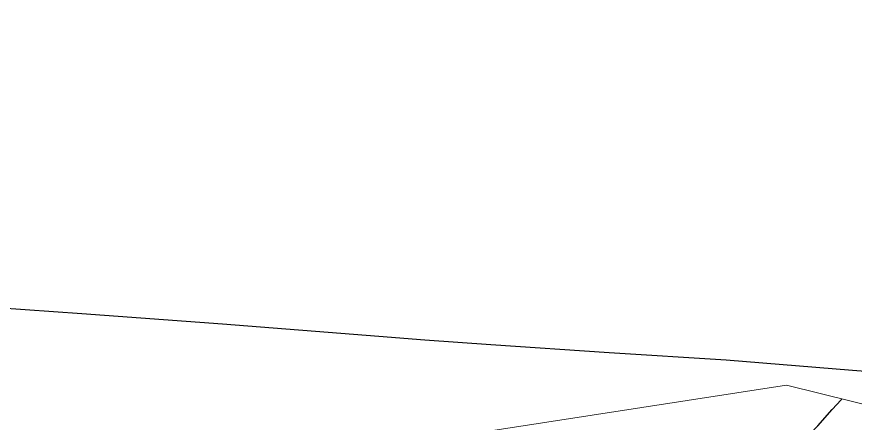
# Model space of a CAD drawing. Header units: metres. Extents: x -4 to 509425, y 7549 to 4732445.
# Drawn here: x 491672 to 493442, y 4717947 to 4718804 of the extents above; entities that cross this region are included whole.
import ezdxf

# ---------------------------------------------------------------- set-up
doc = ezdxf.new("R2010")
doc.units = ezdxf.units.M
doc.header["$LTSCALE"] = 0.01
doc.header["$MEASUREMENT"] = 0
doc.layers.get('0').update_dxf_attribs({"lineweight": 0})
for name, color, linetype in [('-----caminos burgos', 2, 'Continuous'), ('_00_LE_BURGOS', 1, 'Continuous'), ('Lineas electricas aereas', 30, 'Continuous')]:
    doc.layers.add(name, color=color, linetype=linetype)

msp = doc.modelspace()

# ---------------------------------------------------------------- linework, layer by layer
at = {"layer": '-----caminos burgos'}
msp.add_polyline3d([(493267.349, 4717617.859, 704.274), (493284.995, 4717680.294, 705.053), (493278.995, 4717687.294, 705.536), (493238.995, 4717702.295, 706.802), (493219.996, 4717717.296, 708.189), (493214.996, 4717728.296, 709.759), (493217.996, 4717739.296, 711.078), (493239.997, 4717780.296, 715.388), (493247.998, 4717792.296, 716.139), (493279.999, 4717843.296, 717.762), (493329.001, 4717906.296, 720.806), (493363.002, 4717941.296, 723.382), (493393.003, 4717975.295, 725.172), (493412.004, 4717996.295, 726.866), (493414.427, 4717997.991, 727.087)], dxfattribs=at)
at = {"color": 5}
msp.add_lwpolyline([(484900.497, 4718140.211), (490826.186, 4717645.711), (493296.683, 4718027.126), (496567.966, 4717217.654), (499084.795, 4718098.371), (500600.958, 4718460.832), (501582.427, 4719465.787), (501620.207, 4720722.559), (502019.92, 4720707.42), (501976.306, 4719296.597), (500827.332, 4718103.33), (496587.583, 4716800.735), (493278.454, 4717619.573), (490840.266, 4717243.146), (484895.504, 4717739.237)], dxfattribs=at)
at = {"layer": '_00_LE_BURGOS', "color": 2, "linetype": 'Continuous', "const_width": 1}
msp.add_lwpolyline([(489083.815, 4718381.479), (489529.328, 4718347.813), (489906.252, 4718317.609), (490082.443, 4718306.283), (490273.108, 4718292.439), (490500.269, 4718275.449), (490751.342, 4718257.201), (490969.064, 4718240.211), (491205.035, 4718223.221), (491439.118, 4718204.972), (491629.782, 4718190.5), (491809.698, 4718177.894), (492106.707, 4718156.246), (492436.62, 4718130.269), (492533.602, 4718122.476), (492673.015, 4718112.951), (492922.398, 4718095.632), (493169.184, 4718080.046), (493435.885, 4718058.398), (493600.409, 4718046.275), (493791.776, 4718031.555), (493961.705, 4718019.26), (494184.762, 4718002.073), (494381.256, 4717997.555)], dxfattribs=at)
msp.add_lwpolyline([(489083.815, 4718381.479), (489529.328, 4718347.813), (489906.252, 4718317.609), (490082.443, 4718306.283), (490273.108, 4718292.439), (490500.269, 4718275.449), (490751.342, 4718257.201), (490969.064, 4718240.211), (491205.035, 4718223.221), (491439.118, 4718204.972), (491629.782, 4718190.5), (491809.698, 4718177.894), (492106.707, 4718156.246), (492436.62, 4718130.269), (492533.602, 4718122.476), (492673.015, 4718112.951), (492922.398, 4718095.632), (493169.184, 4718080.046), (493435.885, 4718058.398), (493600.409, 4718046.275), (493791.776, 4718031.555), (493961.705, 4718019.26), (494184.762, 4718002.073), (494381.256, 4717997.555)], dxfattribs=at)
at = {"layer": 'Lineas electricas aereas'}
msp.add_polyline3d([(489083.815, 4718381.479, 708.3), (489529.328, 4718347.813, 715.4), (489906.252, 4718317.609, 689.3), (490082.443, 4718306.283, 700.3), (490273.108, 4718292.439, 717.2), (490500.269, 4718275.449, 728.6), (490751.342, 4718257.201, 739.5), (490969.064, 4718240.211, 741.6), (491205.035, 4718223.221, 742.1), (491439.118, 4718204.972, 734.7), (491629.782, 4718190.5, 718.2), (491809.698, 4718177.894, 698.2), (492106.707, 4718156.246, 679.3), (492436.62, 4718130.269, 691.8), (492533.602, 4718122.476, 699.3), (492673.015, 4718112.951, 701.8), (492922.398, 4718095.632, 713), (493169.184, 4718080.046, 720.4), (493435.885, 4718058.398, 730.6), (493600.409, 4718046.275, 724.1), (493791.776, 4718031.555, 729.8), (493961.705, 4718019.26, 739.7), (494184.762, 4718002.073, 730.4), (494381.256, 4717997.555, 726.471)], dxfattribs=at)

doc.saveas('drawing.dxf')
